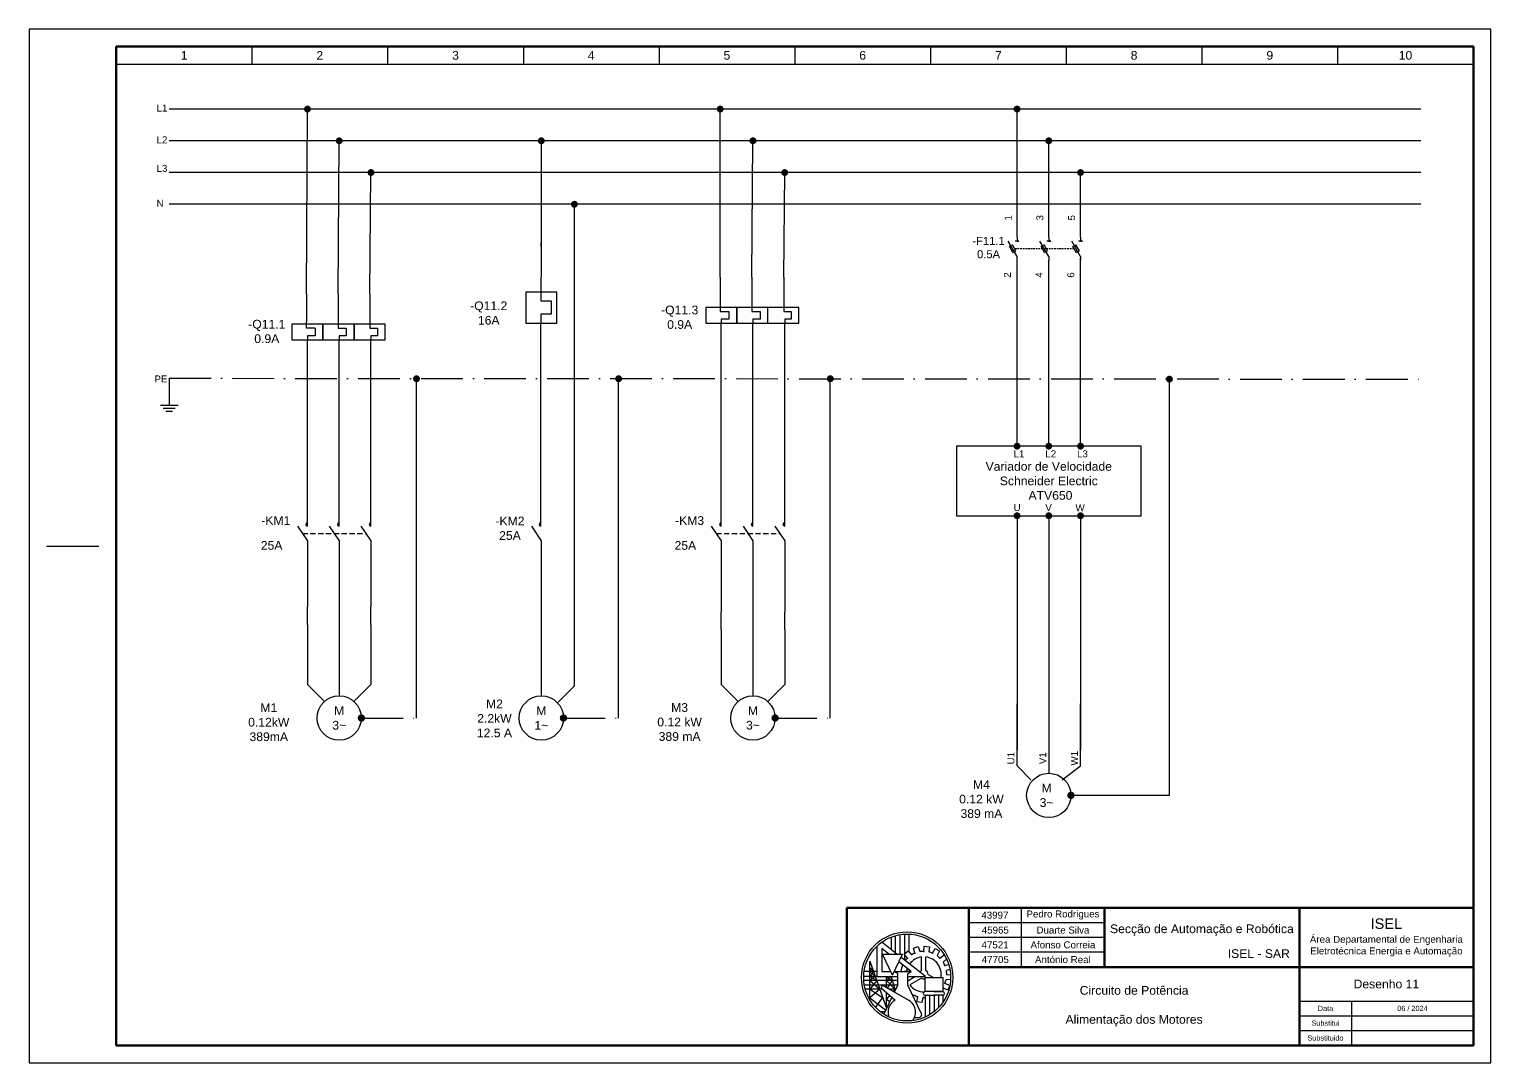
# Model space of a CAD drawing. Header units: millimetres. Extents: x 0 to 5575, y 0 to 297.
# Drawn here: x 4685 to 5105, y 0 to 297 of the extents above; entities that cross this region are included whole.
import ezdxf

# ---------------------------------------------------------------- set-up
doc = ezdxf.new("R2010")
doc.units = ezdxf.units.MM
for name, pattern in [('ACAD_ISO10W100', [18, 12, -3, 0, -3]), ('DASHED', [0.75, 0.5, -0.25]), ('JIS_02_2.0', [3, 2, -1])]:
    doc.linetypes.add(name, pattern=pattern)
for name, color, linetype in [('Bornes', 7, 'DASHED'), ('Equipamento', 7, 'Continuous'), ('LEGENDA', 7, 'Continuous'), ('PE', 7, 'ACAD_ISO10W100')]:
    doc.layers.add(name, color=color, linetype=linetype)
doc.styles.get("Standard").update_dxf_attribs({"font": 'arial.ttf'})
doc.styles.add('WD_IEC', font='ISOCP2.shx', dxfattribs={"width": 0.9, "height": 4})

msp = doc.modelspace()

# ---------------------------------------------------------------- hatches: boundary and pattern name
at = {"transparency": 33554687}
h = msp.add_hatch(color=256, dxfattribs=at)
edge = h.paths.add_edge_path()
edge.add_arc((4764.96, 274.06), 1, 0, 360)
h = msp.add_hatch(color=256, dxfattribs=at)
edge = h.paths.add_edge_path()
edge.add_arc((4883.57, 274.06), 1, 0, 360)
h = msp.add_hatch(color=256, dxfattribs=at)
edge = h.paths.add_edge_path()
edge.add_arc((4968.87, 274.06), 1, 0, 360)
h = msp.add_hatch(color=256, dxfattribs=at)
edge = h.paths.add_edge_path()
edge.add_arc((4774.08, 264.94), 1, 0, 360)
h = msp.add_hatch(color=256, dxfattribs=at)
edge = h.paths.add_edge_path()
edge.add_arc((4832.16, 264.94), 1, 0, 360)
h = msp.add_hatch(color=256, dxfattribs=at)
edge = h.paths.add_edge_path()
edge.add_arc((4892.98, 264.94), 1, 0, 360)
h = msp.add_hatch(color=256, dxfattribs=at)
edge = h.paths.add_edge_path()
edge.add_arc((4977.99, 264.94), 1, 0, 360)
h = msp.add_hatch(color=256, dxfattribs=at)
edge = h.paths.add_edge_path()
edge.add_arc((4783.2, 255.82), 1, 0, 360)
h = msp.add_hatch(color=256, dxfattribs=at)
edge = h.paths.add_edge_path()
edge.add_arc((4902.1, 255.82), 1, 0, 360)
h = msp.add_hatch(color=256, dxfattribs=at)
edge = h.paths.add_edge_path()
edge.add_arc((4987.11, 255.82), 1, 0, 360)
h = msp.add_hatch(color=256, dxfattribs=at)
edge = h.paths.add_edge_path()
edge.add_arc((4841.67, 246.7), 1, 0, 360)
h = msp.add_hatch(color=256, dxfattribs=at)
edge = h.paths.add_edge_path()
edge.add_arc((4796.29, 196.57), 1, 0, 360)
h = msp.add_hatch(color=256, dxfattribs=at)
edge = h.paths.add_edge_path()
edge.add_arc((4854.37, 196.57), 1, 0, 360)
h = msp.add_hatch(color=256, dxfattribs=at)
edge = h.paths.add_edge_path()
edge.add_arc((4915.2, 196.57), 1, 0, 360)
h = msp.add_hatch(color=256, dxfattribs=at)
edge = h.paths.add_edge_path()
edge.add_arc((5012.66, 196.45), 1, 0, 360)
h = msp.add_hatch(color=256, dxfattribs=at)
edge = h.paths.add_edge_path()
edge.add_arc((4968.87, 177.19), 1, 0, 360)
h = msp.add_hatch(color=256, dxfattribs=at)
edge = h.paths.add_edge_path()
edge.add_arc((4977.99, 177.19), 1, 0, 360)
h = msp.add_hatch(color=256, dxfattribs=at)
edge = h.paths.add_edge_path()
edge.add_arc((4987.11, 177.19), 1, 0, 360)
h = msp.add_hatch(color=256, dxfattribs=at)
edge = h.paths.add_edge_path()
edge.add_arc((4968.87, 157.19), 1, 0, 360)
h = msp.add_hatch(color=256, dxfattribs=at)
edge = h.paths.add_edge_path()
edge.add_arc((4977.99, 157.19), 1, 0, 360)
h = msp.add_hatch(color=256, dxfattribs=at)
edge = h.paths.add_edge_path()
edge.add_arc((4987.11, 157.19), 1, 0, 360)
for points in [[(4779.39, 99.07, 1), (4781.51, 99.07, 1)], [(4837.46, 99.07, 1), (4839.58, 99.07, 1)], [(4898.29, 99.07, 1), (4900.41, 99.07, 1)], [(4983.3, 76.84, 1), (4985.42, 76.84, 1)]]:
    msp.add_hatch(color=256, dxfattribs=at).paths.add_polyline_path(points)

# ---------------------------------------------------------------- linework, layer by layer
for p, q in [((4710, 292), (4710, 287)), ((4710, 292), (4710, 287)), ((4749, 292), (4749, 287)), ((4788, 292), (4788, 287)), ((4827, 292), (4827, 287)), ((4866, 292), (4866, 287)), ((4905, 292), (4905, 287)), ((4944, 292), (4944, 287)), ((4983, 292), (4983, 287)), ((5022, 292), (5022, 287)), ((5061, 292), (5061, 287)), ((4710, 287), (5100, 287)), ((5084.94, 274.06), (4725.24, 274.06)), ((5084.94, 264.94), (4725.24, 264.94)), ((4832.16, 264.94), (4832.16, 230.21)), ((5084.94, 255.82), (4725.24, 255.82)), ((5084.94, 246.7), (4725.24, 246.7)), ((4968.87, 231.72), (4966.33, 236.14)), ((4968.87, 236.14), (4968.33, 236.14)), ((4968.87, 236.13), (4968.33, 236.13)), ((4969.42, 236.14), (4968.87, 236.14)), ((4968.87, 236.14), (4969.42, 236.14)), ((4977.99, 231.72), (4975.45, 236.14)), ((4977.99, 236.13), (4977.45, 236.13)), ((4977.99, 236.13), (4978.54, 236.13)), ((4978.54, 236.13), (4977.99, 236.13)), ((4987.11, 231.72), (4984.57, 236.14)), ((4987.11, 236.14), (4986.57, 236.14)), ((4987.11, 236.14), (4987.66, 236.14)), ((4987.66, 236.14), (4987.11, 236.14)), ((4967.67, 232.81), (4966.67, 234.54)), ((4968.53, 233.31), (4967.53, 235.04)), ((4976.79, 232.81), (4975.79, 234.54)), ((4977.65, 233.31), (4976.65, 235.04)), ((4977.99, 231.73), (4977.99, 230.64)), ((4985.91, 232.81), (4984.91, 234.54)), ((4986.77, 233.31), (4985.77, 235.04)), ((4987.11, 231.72), (4987.11, 230.64)), ((4987.11, 231.72), (4987.11, 230.64)), ((4832.16, 230.21), (4832, 221.49)), ((4883.57, 225.75), (4883.57, 217.03)), ((4892.69, 225.75), (4892.69, 217.03)), ((4901.81, 225.75), (4901.81, 217.03)), ((4764.67, 220.96), (4764.67, 212.96)), ((4773.79, 220.96), (4773.79, 212.96)), ((4782.91, 220.96), (4782.91, 212.96)), ((4879.4, 217.03), (4879.4, 212.57)), ((4888.32, 217.03), (4879.4, 217.03)), ((4888.32, 212.57), (4888.32, 217.03)), ((4888.32, 217.03), (4888.32, 212.57)), ((4897.24, 217.03), (4888.32, 217.03)), ((4897.24, 212.57), (4897.24, 217.03)), ((4906.16, 217.03), (4897.24, 217.03)), ((4906.16, 212.57), (4906.16, 217.03)), ((4760.5, 212.24), (4760.5, 207.78)), ((4769.42, 212.24), (4760.5, 212.24)), ((4767.19, 211.12), (4767.19, 208.89)), ((4769.42, 207.78), (4769.42, 212.24)), ((4769.42, 212.24), (4769.42, 207.78)), ((4778.35, 212.24), (4769.42, 212.24)), ((4778.35, 207.78), (4778.35, 212.24)), ((4778.35, 212.24), (4778.35, 207.78)), ((4787.27, 212.24), (4778.35, 212.24)), ((4787.27, 207.78), (4787.27, 212.24)), ((4832, 210.99), (4832, 212.57)), ((4879.4, 212.57), (4888.32, 212.57)), ((4883.86, 210.99), (4883.86, 212.57)), ((4888.32, 212.57), (4897.24, 212.57)), ((4892.98, 210.99), (4892.98, 212.57)), ((4897.24, 212.57), (4906.16, 212.57)), ((4902.1, 210.99), (4902.1, 212.57)), ((4760.5, 207.78), (4769.42, 207.78)), ((4769.42, 207.78), (4778.35, 207.78)), ((4778.35, 207.78), (4787.27, 207.78)), ((4725.24, 196.7), (4725.24, 190.7)), ((4725.24, 190.7), (4725.24, 188.96)), ((4722.7, 188.96), (4727.77, 188.96)), ((4723.5, 188.13), (4726.97, 188.13)), ((4724.3, 187.29), (4726.17, 187.29)), ((5004.49, 177.19), (4951.49, 177.19)), ((4951.49, 177.19), (4951.49, 157.19)), ((5004.49, 157.19), (5004.49, 177.19)), ((4951.49, 157.19), (5004.49, 157.19)), ((4968.87, 157.19), (4968.87, 103.15)), ((4977.99, 157.19), (4977.99, 103.15)), ((4987.11, 157.19), (4987.11, 103.15)), ((4762.1, 154.2), (4764.96, 149.96)), ((4771.22, 154.2), (4774.08, 149.96)), ((4780.34, 154.2), (4783.2, 149.96)), ((4829.3, 154.2), (4832.16, 149.96)), ((4881, 154.2), (4883.86, 149.96)), ((4890.12, 154.2), (4892.98, 149.96)), ((4899.24, 154.2), (4902.1, 149.96)), ((4690, 148.5), (4705, 148.5)), ((4764.96, 149.96), (4764.96, 131.02)), ((4774.08, 149.96), (4774.08, 131.02)), ((4783.2, 149.96), (4783.2, 131.02)), ((4832.16, 149.96), (4832.16, 131.02)), ((4883.86, 149.96), (4883.86, 129.52)), ((4892.98, 149.96), (4892.98, 129.52)), ((4902.1, 149.96), (4902.1, 129.52)), ((4764.96, 125.97), (4764.96, 131.02)), ((4774.08, 131.02), (4774.08, 125.97)), ((4783.2, 125.97), (4783.2, 131.02)), ((4832.16, 131.02), (4832.16, 125.97)), ((4883.86, 124.47), (4883.86, 129.52)), ((4892.98, 129.52), (4892.98, 124.47)), ((4902.1, 124.47), (4902.1, 129.52)), ((4764.96, 125.97), (4764.96, 108.73)), ((4774.08, 125.97), (4774.08, 105.44)), ((4783.2, 125.97), (4783.2, 108.73)), ((4832.16, 125.97), (4832.16, 105.44)), ((4883.86, 124.47), (4883.86, 108.73)), ((4892.98, 124.47), (4892.98, 105.44)), ((4902.1, 124.47), (4902.1, 108.73)), ((4764.96, 108.73), (4769.86, 103.83)), ((4778.31, 103.83), (4783.2, 108.73)), ((4836.77, 103.46), (4841.67, 108.35)), ((4883.86, 108.73), (4888.76, 103.83)), ((4897.21, 103.83), (4902.1, 108.73)), ((4968.87, 85.33), (4968.87, 103.15)), ((4977.99, 103.15), (4977.99, 83.21)), ((4987.11, 85.33), (4987.11, 103.15)), ((4972.86, 81.35), (4968.87, 85.33)), ((4981.86, 81.35), (4987.11, 85.33))]:
    msp.add_line(p, q, dxfattribs=at)
at = {"lineweight": -3, "transparency": 33554687}
for p, q in [((4764.67, 220.96), (4764.96, 274.06)), ((4883.57, 225.75), (4883.57, 274.06)), ((4968.87, 237.22), (4968.87, 274.06)), ((4773.79, 220.96), (4774.08, 264.94)), ((4892.69, 225.75), (4892.98, 264.94)), ((4977.99, 237.23), (4977.99, 264.94)), ((4782.91, 220.96), (4783.2, 255.82)), ((4901.81, 225.75), (4902.1, 255.82)), ((4987.11, 237.22), (4987.11, 255.82)), ((4841.67, 108.35), (4841.67, 246.7)), ((4968.87, 177.19), (4968.87, 231.72)), ((4977.99, 177.19), (4977.99, 230.11)), ((4987.11, 177.19), (4987.11, 230.11)), ((4796.29, 99.07), (4796.29, 196.57)), ((4854.37, 99.07), (4854.37, 196.57)), ((4915.19, 99.07), (4915.2, 196.67)), ((5012.66, 76.84), (5012.66, 196.45)), ((5012.66, 76.84), (4984.36, 76.84))]:
    msp.add_line(p, q, dxfattribs=at)
at = {"linetype": 'Continuous', "ltscale": 10, "transparency": 33554687}
for p, q in [((4832.16, 234.54), (4832.16, 235.48)), ((4832, 207.78), (4832, 210.99)), ((4883.86, 207.78), (4883.86, 210.99)), ((4892.98, 207.78), (4892.98, 210.99)), ((4902.1, 207.78), (4902.1, 210.99)), ((4764.96, 154.2), (4764.96, 207.78)), ((4774.08, 154.2), (4774.08, 207.78)), ((4783.2, 154.2), (4783.2, 207.78)), ((4832, 154.2), (4832, 207.78)), ((4883.86, 154.2), (4883.86, 207.78)), ((4892.98, 154.2), (4892.98, 207.78)), ((4902.1, 154.2), (4902.1, 207.78))]:
    msp.add_line(p, q, dxfattribs=at)
at = {"linetype": 'Continuous', "transparency": 33554687}
for p, q in [((4968.87, 237.22), (4968.87, 236.14)), ((4977.99, 237.23), (4977.99, 236.13)), ((4987.11, 237.22), (4987.11, 236.13)), ((4966.67, 234.54), (4967.53, 235.04)), ((4967.67, 232.81), (4968.53, 233.31)), ((4975.79, 234.54), (4976.65, 235.04)), ((4976.79, 232.81), (4977.65, 233.31)), ((4977.99, 231.73), (4977.99, 231.72)), ((4977.99, 231.73), (4977.99, 231.72)), ((4977.99, 231.72), (4977.99, 231.72)), ((4977.99, 231.72), (4977.99, 231.72)), ((4984.91, 234.54), (4985.77, 235.04)), ((4985.91, 232.81), (4986.77, 233.31)), ((4987.11, 231.72), (4987.11, 231.72)), ((4987.11, 231.72), (4987.11, 231.72)), ((4987.11, 231.72), (4987.11, 231.72)), ((4987.11, 231.72), (4987.11, 231.72)), ((4987.11, 230.11), (4987.11, 231.18)), ((4977.99, 230.11), (4977.99, 230.64)), ((4987.11, 230.64), (4987.11, 230.64)), ((4987.11, 230.64), (4987.11, 230.64)), ((4987.11, 230.11), (4987.11, 230.64)), ((4987.11, 230.64), (4987.11, 230.64)), ((4987.11, 230.64), (4987.11, 230.64))]:
    msp.add_line(p, q, dxfattribs=at)
at = {"linetype": 'DASHED', "transparency": 33554687}
msp.add_line((4985.26, 233.93), (4968.18, 233.93), dxfattribs=at)
at = {"linetype": 'DASHED', "ltscale": 3, "transparency": 33554687}
for p, q in [((4763.53, 152.08), (4781.77, 152.08)), ((4882.43, 152.08), (4900.67, 152.08))]:
    msp.add_line(p, q, dxfattribs=at)
at = {"lineweight": 120, "transparency": 33554687}
msp.add_line((4920, 44.5), (4920, 5), dxfattribs=at)
at = {"lineweight": 25, "transparency": 33554687}
for p, q in [((4934.32, 31.25), (4930, 34.64)), ((4932.78, 32.46), (4932.78, 36.14)), ((4933.95, 31.25), (4933.95, 36.53)), ((4935.3, 31.25), (4935.3, 36.82)), ((4936.64, 31.44), (4936.64, 36.97)), ((4937.86, 31.8), (4937.86, 36.97)), ((4928.57, 33.44), (4928.57, 24.75)), ((4931.99, 31.25), (4930.01, 32.8)), ((4930.01, 32.8), (4930.01, 26.19)), ((4930.2, 31.25), (4935.95, 31.25)), ((4933.07, 25.2), (4930.2, 31.25)), ((4933.07, 25.2), (4935.95, 31.25)), ((4942.59, 24.75), (4935.5, 30.32)), ((4936.41, 31.25), (4937.55, 32.18)), ((4937.37, 30.07), (4936.41, 31.25)), ((4936.64, 29.42), (4936.64, 30.96)), ((4937.55, 32.18), (4938.51, 31)), ((4939.08, 32.96), (4940.49, 33.38)), ((4939.52, 31.51), (4939.08, 32.96)), ((4940.49, 33.38), (4940.93, 31.93)), ((4941.45, 26.51), (4941.45, 30.39)), ((4942.05, 32.01), (4942.21, 33.52)), ((4942.21, 33.52), (4943.67, 33.36)), ((4942.65, 26.51), (4942.65, 30.39)), ((4943.67, 33.36), (4943.51, 31.85)), ((4944.58, 31.51), (4945.3, 32.84)), ((4945.3, 32.84), (4946.59, 32.14)), ((4946.59, 32.14), (4945.87, 30.8)), ((4946.72, 30.07), (4947.88, 31.05)), ((4948.62, 29.75), (4947.64, 28.93)), ((4947.88, 31.05), (4948.01, 30.9)), ((4928.57, 26.26), (4924.93, 26.26)), ((4926.57, 29.15), (4931.36, 15.7)), ((4926.57, 18.1), (4926.57, 29.15)), ((4927.21, 27.34), (4926.57, 26.26)), ((4926.57, 27.31), (4927.6, 26.26)), ((4927.6, 26.26), (4926.57, 24.75)), ((4926.57, 26.26), (4928.14, 24.75)), ((4930.01, 26.19), (4932.6, 26.19)), ((4933.54, 26.19), (4933.95, 26.19)), ((4934.6, 25.59), (4933.68, 26.19)), ((4933.95, 26.19), (4938.43, 26.19)), ((4933.95, 26.19), (4936.03, 26.19)), ((4934.6, 22.28), (4934.6, 25.59)), ((4938.43, 26.19), (4934.87, 28.98)), ((4938.43, 26.19), (4936.43, 26.19)), ((4937.5, 25.59), (4938.43, 26.19)), ((4937.5, 22.28), (4937.5, 25.59)), ((4943.31, 25.36), (4944.84, 24.48)), ((4948.15, 27.93), (4949.2, 28.25)), ((4949.56, 26.82), (4948.56, 26.52)), ((4948.66, 25.4), (4949.75, 25.3)), ((4928.57, 24.75), (4924.81, 24.75)), ((4934.6, 23.63), (4924.83, 23.63)), ((4934.6, 22.31), (4925, 22.31)), ((4930.25, 21.15), (4925.26, 21.15)), ((4926.57, 24.75), (4928.53, 23.63)), ((4928.14, 24.75), (4926.57, 23.63)), ((4928.53, 23.63), (4926.57, 21.15)), ((4926.57, 23.63), (4929.42, 21.15)), ((4926.57, 21.15), (4930.25, 18.8)), ((4929.42, 21.15), (4926.57, 18.62)), ((4928.57, 24.75), (4934.6, 24.75)), ((4930.11, 22.31), (4929.8, 21.54)), ((4929.8, 21.54), (4933.85, 17.99)), ((4937.95, 17.81), (4930.11, 22.31)), ((4931.36, 21.59), (4931.36, 24.75)), ((4931.36, 24.75), (4933.01, 23.63)), ((4932.67, 24.75), (4931.36, 23.63)), ((4931.36, 23.63), (4933.75, 21.15)), ((4933.01, 23.63), (4931.57, 21.47)), ((4933.75, 21.15), (4932.13, 21.15)), ((4932.67, 24.75), (4933.87, 20.75)), ((4933.75, 21.15), (4933.22, 20.52)), ((4933.64, 20.28), (4934.6, 22.28)), ((4937.5, 24.75), (4942.59, 24.75)), ((4939.73, 24.75), (4937.5, 23.46)), ((4941.45, 14.04), (4937.5, 22.28)), ((4941.38, 24.33), (4938.02, 22.39)), ((4942.44, 20.44), (4942.44, 24.48)), ((4942.44, 24.48), (4947.52, 24.48)), ((4947.52, 24.48), (4947.52, 20.44)), ((4948.85, 20.88), (4947.52, 21.55)), ((4948.15, 22.87), (4949.51, 22.19)), ((4949.76, 23.82), (4948.49, 23.94)), ((4949.51, 22.19), (4948.85, 20.88)), ((4926.57, 18.62), (4931.19, 15.16)), ((4930.25, 18.8), (4928.16, 15.98)), ((4930.65, 14.04), (4932.93, 18.79)), ((4931.36, 15.51), (4931.36, 20.18)), ((4932.27, 19.38), (4931.36, 18.29)), ((4931.36, 18.29), (4932.34, 17.56)), ((4940.1, 17.51), (4940.33, 19.01)), ((4941.55, 17.29), (4940.1, 17.51)), ((4941.78, 18.8), (4941.55, 17.29)), ((4947.52, 20.44), (4942.44, 20.44)), ((4945.3, 20.44), (4942.44, 20.44)), ((4942.44, 19.41), (4942.44, 13.12)), ((4942.44, 19.41), (4945.3, 19.41)), ((4943.74, 19.41), (4943.74, 13.81)), ((4944.91, 20.44), (4947.52, 20.44)), ((4947.52, 19.41), (4944.91, 19.41)), ((4945.07, 19.41), (4945.07, 14.73)), ((4946.26, 19.41), (4946.26, 15.81)), ((4947.52, 19.41), (4947.52, 17.33)), ((4930.96, 14.67), (4929.59, 14.67)), ((4939.42, 13.05), (4940.72, 13.05))]:
    msp.add_line(p, q, dxfattribs=at)
at = {"lineweight": 30, "transparency": 33554687}
msp.add_line((5065, 17.75), (5065, 5), dxfattribs=at)
at = {"transparency": 33554687}
for points in [[(4685, 0), (5105, 0), (5105, 297), (4685, 297)], [(4827.7, 221.49), (4827.7, 212.57), (4836.62, 212.57), (4836.62, 221.49)]]:
    msp.add_lwpolyline(points, close=True, dxfattribs=at)
for points in [[(4832, 221.49), (4832, 218.95), (4835, 218.95), (4835, 215.11), (4832, 215.11), (4832, 212.57)], [(4883.57, 217.03), (4883.57, 215.91), (4883.86, 215.91), (4886.09, 215.91), (4886.09, 213.68), (4883.86, 213.68), (4883.86, 212.57)], [(4892.69, 217.03), (4892.69, 215.91), (4892.78, 215.91), (4895.01, 215.91), (4895.01, 213.68), (4892.98, 213.68), (4892.98, 212.57)], [(4901.81, 217.03), (4901.81, 215.91), (4903.93, 215.91), (4903.93, 213.68), (4902.1, 213.68), (4902.1, 212.57)], [(4767.19, 211.12), (4764.96, 211.12), (4764.67, 211.12), (4764.67, 212.96)], [(4773.79, 212.96), (4773.79, 211.12), (4773.88, 211.12), (4776.12, 211.12), (4776.12, 208.89), (4774.08, 208.89), (4774.08, 207.78)], [(4782.91, 212.96), (4782.91, 211.12), (4785.04, 211.12), (4785.04, 208.89), (4783.2, 208.89), (4783.2, 207.78)], [(4767.19, 208.89), (4764.96, 208.89), (4764.96, 207.78)]]:
    msp.add_lwpolyline(points, dxfattribs=at)
at = {"color": 7, "transparency": 33554687}
for centre in [(4774.08, 99.07), (4832.16, 99.07), (4892.98, 99.07), (4977.99, 76.84)]:
    msp.add_circle(centre, 6.36, dxfattribs=at)
at = {"lineweight": 25, "transparency": 33554687}
for radius in [13.12, 12.49]:
    msp.add_circle((4937.29, 24.5), radius, dxfattribs=at)
at = {"transparency": 33554687}
for centre in [(4764.96, 154.7), (4774.08, 154.7), (4783.2, 154.7), (4832, 154.7), (4883.86, 154.7), (4892.98, 154.7), (4902.1, 154.7)]:
    msp.add_arc(centre, 0.5, 90, 270, dxfattribs=at)
at = {"lineweight": 25, "transparency": 33554687}
for centre, radius, start, end in [((4942.05, 25.4), 6.61, 135, 143.3785), ((4942.05, 25.4), 5.03, 96.8237, 143.858), ((4942.05, 25.4), 6.61, 112.5, 122.2448), ((4942.05, 25.4), 6.61, 90, 99.7454), ((4942.05, 25.4), 5.03, 349.4456, 83.1763), ((4942.05, 25.4), 6.61, 67.5, 77.2458), ((4942.05, 25.4), 6.61, 45, 54.7457), ((4942.05, 25.4), 6.61, 155.9991, 173.1361), ((4942.05, 25.4), 5.03, 160.5913, 170.9616), ((4942.05, 25.4), 1.26, 118.2526, 149.8624), ((4942.05, 25.4), 1.26, 358.2526, 61.7474), ((4942.05, 25.4), 6.61, 22.5, 32.2416), ((4942.05, 25.4), 6.61, 0, 9.7446), ((4942.05, 25.4), 5.03, 216.8237, 271.5984), ((4942.05, 25.4), 1.26, 238.2526, 288.2165), ((4942.05, 25.4), 6.61, 337.5, 347.2434), ((4935.75, 14.53), 3.95, 118.829, 200.1376), ((4935.75, 14.53), 3.95, 322.3555, 64.0548), ((4942.05, 25.4), 6.61, 240.0878, 254.9243), ((4942.05, 25.4), 6.61, 267.6784, 273.4222), ((4942.44, 19.93), 0.515, 90, 270), ((4947.52, 19.93), 0.515, 270, 90), ((4931.38, 13.82), 0.765, 163.3429, 170.9608), ((4940.72, 13.82), 0.765, 270, 16.6571)]:
    msp.add_arc(centre, radius, start, end, dxfattribs=at)
for p in [(4937.37, 30.07), (4939.52, 31.51), (4942.05, 32.01), (4944.58, 31.51), (4946.72, 30.07), (4935.94, 27.93), (4948.15, 27.93), (4948.66, 25.4), (4948.15, 22.87), (4939.52, 19.29), (4942.05, 18.79)]:
    msp.add_point(p, dxfattribs=at)
at = {"layer": 'Equipamento', "linetype": 'Continuous', "transparency": 33554687}
for p, q in [((4968.87, 103.15), (4968.87, 89.82)), ((4977.99, 103.15), (4977.99, 89.82)), ((4987.11, 103.15), (4987.11, 89.82))]:
    msp.add_line(p, q, dxfattribs=at)
at = {"layer": 'LEGENDA', "lineweight": 120, "transparency": 33554687}
for p, q in [((5100, 292), (4710, 292)), ((4710, 5), (4710, 292)), ((5100, 5), (5100, 292)), ((5100, 44.5), (4920, 44.5)), ((5100, 5), (4710, 5))]:
    msp.add_line(p, q, dxfattribs=at)
at = {"layer": 'LEGENDA', "lineweight": 60, "transparency": 33554687}
for p, q in [((4955, 44.5), (4955, 5)), ((4994, 44.5), (4994, 27.5)), ((5050, 44.5), (5050, 27.5)), ((4955, 27.5), (5100, 27.5)), ((5050, 27.5), (5050, 5))]:
    msp.add_line(p, q, dxfattribs=at)
at = {"layer": 'LEGENDA', "lineweight": 30, "transparency": 33554687}
for p, q in [((4970.06, 44.5), (4970.06, 27.5)), ((4994.06, 40.25), (4955.06, 40.25)), ((4994.06, 36), (4955.06, 36)), ((4994.06, 31.75), (4955.06, 31.75)), ((5050, 17.75), (5100, 17.75)), ((5050, 13.5), (5100, 13.5)), ((5050, 9.25), (5100, 9.25))]:
    msp.add_line(p, q, dxfattribs=at)
at = {"layer": 'PE', "linetype": 'ACAD_ISO10W100', "transparency": 33554687}
msp.add_line((4725.24, 196.7), (5084.94, 196.45), dxfattribs=at)
at = {"layer": 'PE', "transparency": 33554687}
for p, q in [((4780.45, 99.07), (4796.29, 99.07)), ((4838.52, 99.07), (4854.37, 99.07)), ((4899.35, 99.07), (4915.19, 99.07))]:
    msp.add_line(p, q, dxfattribs=at)

# ---------------------------------------------------------------- texts
at = {"transparency": 33554687}
for s, width, heights, insert, char_height, attachment_point in [('1', 39, [3.74], (4729.5, 289.49), 2.5, 5), ('2', 39, [3.74], (4768.5, 289.49), 2.5, 5), ('3', 39, [3.74], (4807.5, 289.49), 2.5, 5), ('4', 39, [3.74], (4846.5, 289.49), 2.5, 5), ('5', 39, [3.74], (4885.5, 289.49), 2.5, 5), ('6', 39, [3.74], (4924.5, 289.49), 2.5, 5), ('7', 39, [3.74], (4963.5, 289.49), 2.5, 5), ('8', 39, [3.74], (5002.5, 289.49), 2.5, 5), ('9', 39, [3.74], (5041.5, 289.49), 2.5, 5), ('10', 39, [3.74], (5080.5, 289.49), 2.5, 5), ('\\pxi-3,l3,qc,t3;-F11.1\\P0.5A', 17, [0], (4960.68, 234.25), 2.3, 5), ('-Q11.2\\P16A', 11.8388, [0], (4817.05, 215.43), 2.5, 5), ('-Q11.3\\P0.9A', 11.8388, [0], (4871.92, 214.22), 2.5, 5), ('-Q11.1\\P0.9A', 11.8388, [0], (4753.27, 210.14), 2.5, 5), ('-KM1', 11.8388, [0], (4751.69, 157.07), 2.5, 1), ('-KM2\\P25A', 11.8388, [0], (4823.15, 153.58), 2.5, 5), ('-KM3', 11.8388, [2.55], (4870.59, 157.07), 2.5, 1), ('25A', 17.2763, [0], (4751.56, 149.92), 2.5, 1), ('25A', 17.2763, [0], (4870.45, 149.92), 2.5, 1), ('43997', 15, [0], (4962.5, 42.4), 2, 5), ('Pedro Rodrigues', 24, [0], (4982.06, 42.46), 2, 5), ('45965', 15, [0], (4962.62, 38.11), 2, 5), ('Duarte Silva', 24, [0], (4982.06, 38.12), 2, 5), ('47521', 15, [0], (4962.56, 33.88), 2, 5), ('Afonso Correia', 24, [0], (4982.06, 33.88), 2, 5), ('47705', 15, [0], (4962.62, 29.66), 2, 5), ('António Real', 24, [0], (4982.03, 29.63), 2, 5), ('\\pxqc;Data', 15, [0], (5057.5, 15.62), 1.5, 5), ('\\pxqc;06 / 2024', 35, [0], (5082.5, 15.62), 1.5, 5), ('\\pxqc;Substitui', 15, [0], (5057.5, 11.38), 1.5, 5), ('\\pxqc;Substituido', 15, [0], (5057.5, 7.12), 1.5, 5)]:
    msp.add_mtext_dynamic_manual_height_columns(s, width=width, gutter_width=12.5, heights=heights, dxfattribs=dict(at, insert=insert, char_height=char_height, attachment_point=attachment_point))
at = {"linetype": 'JIS_02_2.0', "transparency": 33554687}
for s, width, heights, insert, char_height, attachment_point in [('L1', 1.8376, [0], (4721.6, 275.34), 2, 1), ('L2', 1.8376, [0], (4721.6, 266.22), 2, 1), ('L3', 1.8376, [0], (4721.6, 258.02), 2, 1), ('N', 1.8376, [1.29], (4721.6, 247.98), 2, 1), ('PE', 1.8376, [0], (4720.99, 197.5), 2, 1), ('L1', 2, [0], (4967.88, 175.99), 2, 1), ('L2', 2, [0], (4977, 175.99), 2, 1), ('L3', 1.8376, [0], (4986.12, 175.99), 2, 1), ('U', 2, [0], (4967.88, 160.54), 2, 1), ('V', 1.8376, [0], (4977, 160.54), 2, 1), ('W', 1.8376, [0], (4985.68, 160.45), 2, 1), ('\\pxqc;M1\\P0.12kW\\P389mA', 34.3964, [0], (4736.64, 103.28), 2.5, 1), ('\\pxqc;M\\P3~', 9.0005, [0], (4774.08, 99.07), 2.5, 5), ('\\pxqc;M2\\P2.2kW\\P12.5 A', 34.3964, [0], (4801.49, 104.37), 2.5, 1), ('\\pxqc;M\\P1~', 9.0005, [0], (4832.16, 99.07), 2.5, 5), ('\\pxqc;M3\\P0.12 kW\\P389 mA', 34.3964, [0], (4854.7, 103.34), 2.5, 1), ('\\pxqc;M\\P3~', 9.0005, [0], (4892.98, 99.07), 2.5, 5), ('\\pxqc;M4\\P0.12 kW\\P389 mA', 34.3964, [0], (4941.44, 81.19), 2.5, 1), ('\\pxqc;M\\P3~', 9.0005, [0], (4977.36, 76.84), 2.5, 5)]:
    msp.add_mtext_dynamic_manual_height_columns(s, width=width, gutter_width=12.5, heights=heights, dxfattribs=dict(at, insert=insert, char_height=char_height, attachment_point=attachment_point))
at = {"transparency": 33554687, "char_height": 2, "attachment_point": 5, "rotation": 90}
for s, insert in [('\\pxqc;1', (4966.31, 242.82)), ('\\pxqc;3', (4975.43, 242.82)), ('\\pxqc;5', (4984.55, 242.82)), ('\\pxqc;2', (4966.1, 226.37)), ('\\pxqc;4', (4975.22, 226.37)), ('\\pxqc;6', (4984.34, 226.37)), ('\\pxqc;U1', (4967.12, 87.51)), ('\\pxqc;V1', (4976.24, 87.51)), ('\\pxqc;W1', (4985.36, 87.51))]:
    msp.add_mtext_dynamic_manual_height_columns(s, width=17, gutter_width=12.5, heights=[0], dxfattribs=dict(at, insert=insert))
at = {"lineweight": -3, "transparency": 33554687, "char_height": 2.5, "attachment_point": 5}
for s, width, insert in [('\\pxi-3,l3,qc,t3;Variador de Velocidade^JSchneider Electric\\P ATV650', 53, (4977.99, 167.19)), ('Circuito de Potência\\P\\PAlimentação dos Motores', 95, (5002.5, 16.25)), ('Desenho 11', 50, (5075, 22.62))]:
    msp.add_mtext_dynamic_manual_height_columns(s, width=width, gutter_width=12.5, heights=[0], dxfattribs=dict(at, insert=insert))
at = {"color": 7, "transparency": 33554687, "style": 'WD_IEC', "flags": 1}
msp.add_attdef('X1LINK', (4983.72, 76.84), '', height=0.272, dxfattribs=at)
at = {"layer": 'Bornes', "transparency": 33554687, "char_height": 2.5}
for s, width, insert, attachment_point in [('\\pxqc;Secção de Automação e Robótica', 56, (5022, 38.12), 5), ('\\pxqc;{\\H1.2x;ISEL\\P\\H0.66667x;Área Departamental de Engenharia Eletrotécnica Energia e Automação}', 50, (5075, 36), 5), ('\\pxqr;ISEL - SAR', 56, (5047.26, 30.09), 9)]:
    msp.add_mtext_dynamic_manual_height_columns(s, width=width, gutter_width=12.5, heights=[0], dxfattribs=dict(at, insert=insert, attachment_point=attachment_point))

doc.saveas('drawing.dxf')
